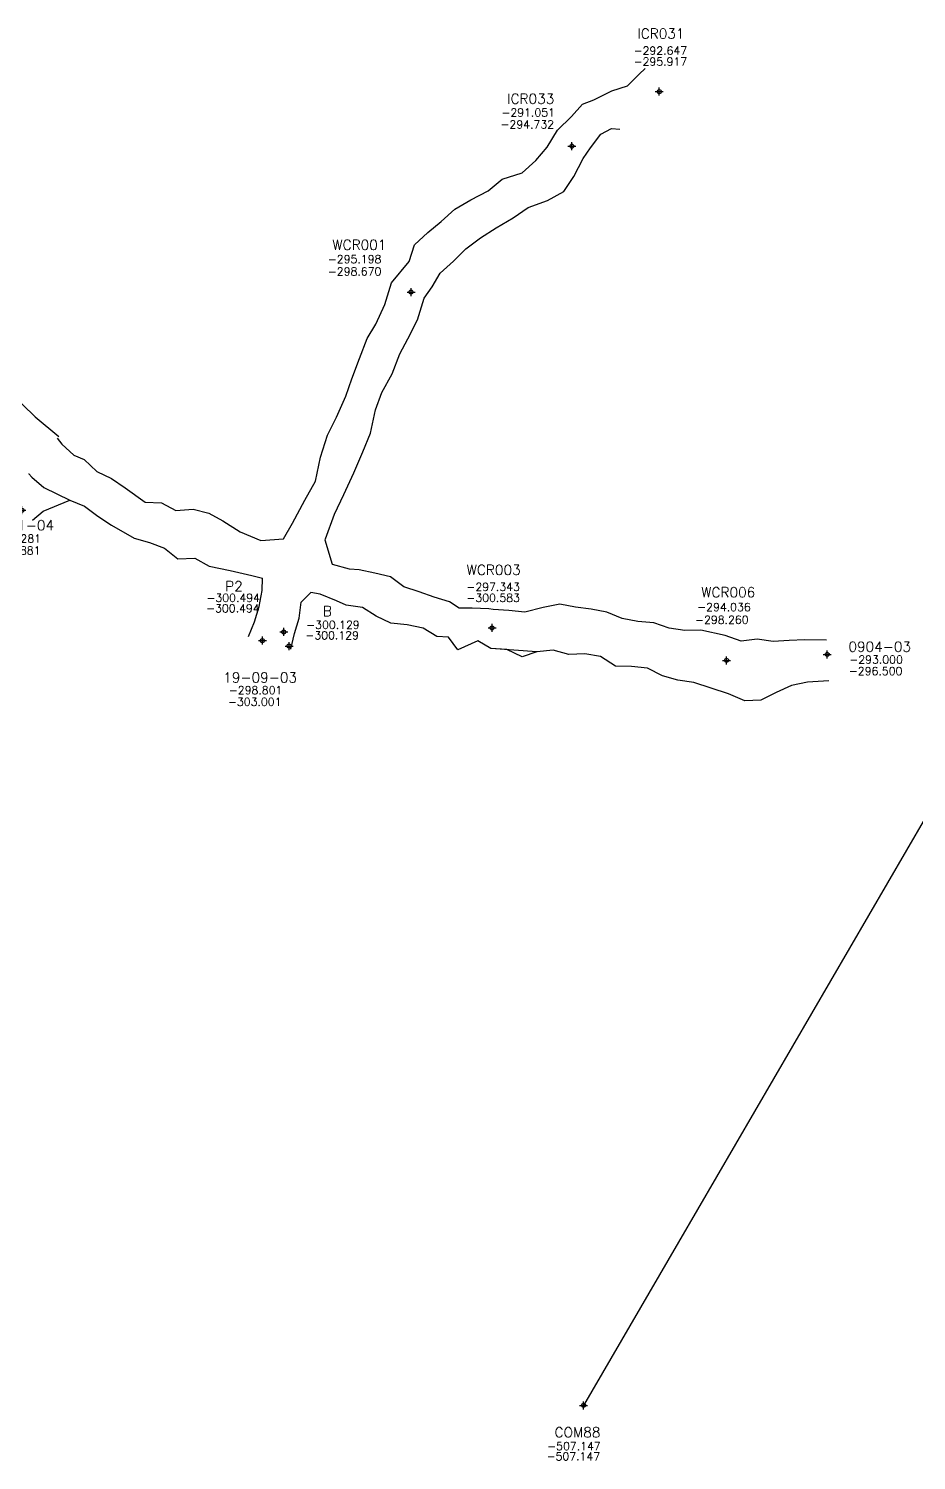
# Model space of a CAD drawing. Extents: x 9357 to 21428, y 9501 to 100038.
# Drawn here: x 12347.2 to 12458.2, y 9508.2 to 9687.2 of the extents above; entities that cross this region are included whole.
import ezdxf
from ezdxf.enums import TextEntityAlignment as Align

# ---------------------------------------------------------------- set-up
doc = ezdxf.new("R2010")
doc.units = 0
doc.header["$LTSCALE"] = 1.25
doc.header["$MEASUREMENT"] = 0
doc.header["$PDMODE"] = 34
doc.header["$PDSIZE"] = 0.5
doc.layers.get('0').update_dxf_attribs({"linetype": 'CONTINUOUS'})
for name, color, linetype in [('ABAJO', 7, 'CONTINUOUS'), ('ARRIBA', 7, 'CONTINUOUS'), ('F-320-6177-E-FIC', 7, 'CONTINUOUS'), ('F-320-6177-E-SCR', 7, 'CONTINUOUS'), ('F-320-6177-W-SCR', 7, 'CONTINUOUS'), ('R-320-6146-SW--FIC', 7, 'CONTINUOUS'), ('R-320-6146-SW-SCR', 7, 'CONTINUOUS'), ('RBM88', 1, 'CONTINUOUS'), ('SEC', 7, 'CONTINUOUS')]:
    doc.layers.add(name, color=color, linetype=linetype)
doc.styles.add('ROMAND', font='romand.shx')
doc.styles.add('ROMANS', font='romans')

# ---------------------------------------------------------------- blocks, each defined once
blk = doc.blocks.new('F2')
blk.add_point((0, 0))
at = {"style": 'ROMAND'}
for tag, height, p in [('NOMBRE', 1.25, (0.2, 6.62)), ('CIELO', 1, (0.14, 4.62)), ('PISO', 1, (0.14, 3.25))]:
    blk.add_attdef(tag, text='', height=height, dxfattribs=at).set_placement(p, align=Align.CENTER)
at = {"style": 'ROMANS', "flags": 1}
for tag, p in [('MINA', (-0.07, -3.26)), ('LOCALIZACION', (-0.07, -4.93)), ('ESTRUCTURA', (-0.07, -6.62)), ('NIVEL', (-0.07, -8.29)), ('OBRA', (-0.07, -10.12)), ('FECHA', (-0.07, -11.79)), ('ATRAS', (-0.07, -13.48)), ('TOPOGRAFO', (2.67, -15.3))]:
    blk.add_attdef(tag, text='', height=1.25, dxfattribs=at).set_placement(p, align=Align.CENTER)

msp = doc.modelspace()

# ---------------------------------------------------------------- linework, layer by layer
at = {"layer": 'ABAJO'}
for points in [[(12374.7, 9611.18, -303), (12375.46, 9613.03, -302.94), (12376.03, 9614.94, -302.48), (12376.41, 9616.91, -302.32), (12376.45, 9618.46, -302.22)], [(12379.98, 9609.61, -303), (12380.45, 9611.55, -302.94), (12381.02, 9613.46, -302.48), (12381.3, 9615.46, -302.32), (12382.49, 9616.67, -302.22)]]:
    msp.add_polyline3d(points, dxfattribs=at)
at = {"layer": 'ARRIBA'}
for points in [[(12374.7, 9611.18, -298.8), (12375.46, 9613.03, -298.74), (12376.03, 9614.94, -298.78), (12376.41, 9616.91, -298.92), (12376.45, 9618.46, -298.72)], [(12379.98, 9609.61, -298.8), (12380.45, 9611.55, -298.74), (12381.02, 9613.46, -298.78), (12381.3, 9615.46, -298.92), (12382.49, 9616.67, -298.72)]]:
    msp.add_polyline3d(points, dxfattribs=at)
at = {"layer": 'F-320-6177-E-SCR'}
for points in [[(12388.53, 9619.51, -298.37), (12388.53, 9619.51, -298.37), (12387.34, 9619.61, -298.75), (12385.19, 9620.17, -298.74), (12384.29, 9623.24, -298.83), (12384.34, 9623.39, -298.31)], [(12388.53, 9619.51, -302.17), (12388.53, 9619.51, -302.17), (12387.34, 9619.61, -301.95), (12385.19, 9620.17, -302.04), (12384.29, 9623.24, -302.13), (12384.34, 9623.39, -301.91)], [(12401.05, 9614.74, -297.34), (12399.84, 9615.51, -297.57), (12397.92, 9616.09, -298.5), (12396.04, 9616.78, -298.13), (12394.13, 9617.37, -297.67), (12392.46, 9618.62, -298.4), (12390.51, 9619.11, -298.13), (12388.53, 9619.51, -298.37)], [(12401.05, 9614.74, -301.94), (12399.84, 9615.51, -301.97), (12397.92, 9616.09, -302), (12396.04, 9616.78, -301.83), (12394.13, 9617.37, -302.07), (12392.46, 9618.62, -301.9), (12390.51, 9619.11, -302.13), (12388.53, 9619.51, -302.17)], [(12386.92, 9615.1, -302.17), (12386.92, 9615.1, -302.17), (12385.7, 9615.63, -301.95), (12383.67, 9616.47, -302.04), (12382.49, 9616.67, -302.22)], [(12386.92, 9615.1, -298.37), (12386.92, 9615.1, -298.37), (12385.7, 9615.63, -298.75), (12383.67, 9616.47, -298.74), (12382.49, 9616.67, -298.72)], [(12399.72, 9611.08, -297.34), (12398.26, 9611.18, -297.57), (12396.52, 9612.24, -298.5), (12394.54, 9612.64, -298.13), (12392.49, 9612.86, -297.67), (12390.68, 9613.73, -298.4), (12388.94, 9614.79, -298.13), (12386.92, 9615.1, -298.37)], [(12399.72, 9611.08, -301.94), (12398.26, 9611.18, -301.97), (12396.52, 9612.24, -302), (12394.54, 9612.64, -301.83), (12392.49, 9612.86, -302.07), (12390.68, 9613.73, -301.9), (12388.94, 9614.79, -302.13), (12386.92, 9615.1, -302.17)], [(12405.27, 9614.55, -297.34), (12404.75, 9614.62, -297.05), (12402.67, 9614.71, -297.17), (12401.05, 9614.74, -297.34)], [(12405.27, 9614.55, -300.69), (12404.75, 9614.62, -300.75), (12402.67, 9614.71, -300.97), (12401.05, 9614.74, -301.94)], [(12409.24, 9614.24, -296.78), (12407.26, 9614.45, -297.18), (12405.27, 9614.55, -297.34)], [(12409.24, 9614.24, -300.38), (12407.26, 9614.45, -300.58), (12405.27, 9614.55, -300.69)], [(12434.28, 9611.29, -294.04), (12431.27, 9611.97, -293.46), (12429.25, 9611.95, -293.82), (12427.28, 9612.22, -294.29), (12425.36, 9612.89, -294.55), (12423.37, 9613.06, -294.21), (12421.41, 9613.44, -295.38), (12419.5, 9614.21, -295.74), (12417.54, 9614.58, -295.9), (12415.57, 9614.85, -295.57), (12413.61, 9615.22, -295.63), (12411.54, 9614.81, -295.79), (12409.24, 9614.24, -296.78)], [(12434.28, 9611.29, -297.94), (12431.27, 9611.97, -298.46), (12429.25, 9611.95, -298.32), (12427.28, 9612.22, -298.39), (12425.36, 9612.89, -298.55), (12423.37, 9613.06, -298.61), (12421.41, 9613.44, -298.78), (12419.5, 9614.21, -298.94), (12417.54, 9614.58, -299.1), (12415.57, 9614.85, -299.57), (12413.61, 9615.22, -299.83), (12411.54, 9614.81, -300.19), (12409.24, 9614.24, -300.38)], [(12405, 9609.66, -297.34), (12403.37, 9610.65, -297.05), (12400.86, 9609.52, -297.17), (12399.72, 9611.08, -297.34)], [(12405, 9609.66, -300.69), (12403.37, 9610.65, -300.75), (12400.86, 9609.52, -300.97), (12399.72, 9611.08, -301.94)], [(12446.96, 9610.74, -293), (12444.27, 9610.78, -293.01), (12442.28, 9610.66, -292.73), (12440.3, 9610.55, -293.06), (12438.29, 9610.83, -293.28), (12436.31, 9610.61, -294.21), (12434.28, 9611.29, -294.04)], [(12446.96, 9610.74, -296.5), (12444.27, 9610.78, -296.81), (12442.28, 9610.66, -297.03), (12440.3, 9610.55, -297.26), (12438.29, 9610.83, -297.48), (12436.31, 9610.61, -297.71), (12434.28, 9611.29, -297.94)], [(12408.93, 9608.65, -300.38), (12406.99, 9609.55, -300.58), (12405, 9609.66, -300.69)], [(12434.72, 9604, -294.04), (12430.36, 9605.43, -293.46), (12428.39, 9605.71, -293.82), (12426.45, 9606.28, -294.29), (12424.58, 9607.24, -294.55), (12422.59, 9607.42, -294.21), (12420.58, 9607.49, -295.38), (12418.73, 9608.66, -295.74), (12416.77, 9609.03, -295.9), (12414.74, 9608.91, -295.57), (12412.81, 9609.48, -295.63), (12410.77, 9609.26, -295.79), (12405, 9609.66, -297.34)], [(12434.72, 9604, -297.94), (12430.36, 9605.43, -298.46), (12428.39, 9605.71, -298.32), (12426.45, 9606.28, -298.39), (12424.58, 9607.24, -298.55), (12422.59, 9607.42, -298.61), (12420.58, 9607.49, -298.78), (12418.73, 9608.66, -298.94), (12416.77, 9609.03, -299.1), (12414.74, 9608.91, -299.57), (12412.81, 9609.48, -299.83), (12410.77, 9609.26, -300.19), (12408.93, 9608.65, -300.38)], [(12447.26, 9605.65, -293), (12444.58, 9605.49, -293.01), (12442.61, 9605.07, -292.73), (12440.68, 9604.16, -293.06), (12438.74, 9603.24, -293.28), (12436.76, 9603.12, -294.21), (12434.72, 9604, -294.04)], [(12447.26, 9605.65, -296.5), (12444.58, 9605.49, -296.81), (12442.61, 9605.07, -297.03), (12440.68, 9604.16, -297.26), (12438.74, 9603.24, -297.48), (12436.76, 9603.12, -297.71), (12434.72, 9604, -297.94)]]:
    msp.add_polyline3d(points, dxfattribs=at)
at = {"layer": 'F-320-6177-W-SCR'}
for points in [[(12324.74, 9652.52, -298.15), (12328.58, 9652.77, -298.54), (12332.39, 9653.04, -298.13), (12336.8, 9651.67, -298.01), (12339.19, 9647.95, -297.99), (12342.09, 9645.23, -298.08), (12344.81, 9641.76, -298.56), (12348.04, 9638.65, -297.74), (12350.97, 9636.16, -298.63)], [(12324.74, 9652.52, -302.05), (12328.58, 9652.77, -302.04), (12332.39, 9653.04, -302.03), (12336.8, 9651.67, -302.01), (12339.19, 9647.95, -301.79), (12342.09, 9645.23, -301.78), (12344.81, 9641.76, -301.66), (12348.04, 9638.65, -301.74), (12350.97, 9636.16, -301.83)], [(12350.79, 9635.95, -302.12), (12351.38, 9635.21, -302.11), (12352.86, 9633.86, -302)], [(12350.79, 9635.95, -298.54), (12351.38, 9635.21, -298.81), (12352.86, 9633.86, -298.9)], [(12352.86, 9633.86, -298.9), (12354.17, 9633.32, -297.34), (12355.75, 9631.8, -297.56), (12357.56, 9630.93, -298.27), (12359.27, 9629.78, -297.98)], [(12352.86, 9633.86, -302), (12354.17, 9633.32, -301.94), (12355.75, 9631.8, -301.86), (12357.56, 9630.93, -301.87), (12359.27, 9629.78, -301.68)], [(12347.24, 9631.53, -302.12), (12347.59, 9631.09, -302.11), (12349.13, 9629.81, -302)], [(12347.24, 9631.53, -298.65), (12347.59, 9631.09, -298.81), (12349.13, 9629.81, -298.9)], [(12349.13, 9629.81, -298.9), (12352.34, 9628.24, -297.34), (12354.19, 9627.47, -297.56), (12355.86, 9626.23, -298.27), (12357.58, 9625.08, -297.98)], [(12349.13, 9629.81, -302), (12352.34, 9628.24, -301.94), (12354.19, 9627.47, -301.86), (12355.86, 9626.23, -301.87), (12357.58, 9625.08, -301.68)], [(12359.27, 9629.78, -297.98), (12361.78, 9627.99, -298.25), (12363.84, 9627.88, -298.41), (12365.63, 9626.91, -297.87), (12367.78, 9627.09, -297.73), (12369.72, 9626.6, -297.59), (12371.51, 9625.63, -297.55)], [(12359.27, 9629.78, -301.68), (12361.78, 9627.99, -301.75), (12363.84, 9627.88, -301.81), (12365.63, 9626.91, -301.67), (12367.78, 9627.09, -301.63), (12369.72, 9626.6, -301.79), (12371.51, 9625.63, -301.95)], [(12347.68, 9625.72, -298.28), (12349.02, 9626.84, -298.26), (12352.34, 9628.24, -297.34), (12352.34, 9628.24, -297.34)], [(12347.68, 9625.72, -301.88), (12349.02, 9626.84, -301.96), (12352.34, 9628.24, -301.94), (12352.34, 9628.24, -301.94)], [(12357.58, 9625.08, -297.98), (12360.4, 9623.49, -298.25), (12362.31, 9622.91, -298.41), (12364.2, 9622.23, -297.87), (12365.87, 9620.88, -297.73), (12367.99, 9620.96, -297.59), (12369.78, 9619.99, -297.55)], [(12357.58, 9625.08, -301.68), (12360.4, 9623.49, -301.75), (12362.31, 9622.91, -301.81), (12364.2, 9622.23, -301.67), (12365.87, 9620.88, -301.63), (12367.99, 9620.96, -301.79), (12369.78, 9619.99, -301.95)], [(12371.51, 9625.63, -297.55), (12373.65, 9624.27, -298.91), (12376.26, 9623.18, -298.89), (12379.09, 9623.37, -298.86), (12380.18, 9625.34, -298.31)], [(12371.51, 9625.63, -301.95), (12373.65, 9624.27, -301.91), (12376.26, 9623.18, -302.09), (12379.09, 9623.37, -302.06), (12380.18, 9625.34, -301.91)], [(12369.78, 9619.99, -297.55), (12372.39, 9619.43, -298.91), (12375.12, 9618.82, -298.89), (12376.45, 9618.46, -298.72)], [(12369.78, 9619.99, -301.95), (12372.39, 9619.43, -301.91), (12375.12, 9618.82, -302.09), (12376.45, 9618.46, -302.22)]]:
    msp.add_polyline3d(points, dxfattribs=at)
at = {"layer": 'R-320-6146-SW-SCR'}
for points in [[(12413.32, 9674.47, -291.05), (12415.07, 9676.17, -290.76), (12416.46, 9677.72, -291.01), (12417.89, 9678.26, -291.84), (12420.12, 9679.4, -291.7), (12422.09, 9680.02, -292.05), (12423.53, 9681.49, -292.59), (12424.28, 9682.19, -292.65)], [(12413.32, 9674.47, -294.85), (12415.07, 9676.17, -294.56), (12416.46, 9677.72, -294.51), (12417.89, 9678.26, -294.84), (12420.12, 9679.4, -295.2), (12422.09, 9680.02, -295.55), (12423.53, 9681.49, -295.79), (12424.28, 9682.19, -295.92)], [(12392.58, 9655.37, -295.2), (12394.78, 9658.06, -295.03), (12395.44, 9660.14, -294.87), (12397.12, 9661.67, -294.45), (12398.8, 9663.06, -294.04), (12400.49, 9664.59, -293.72), (12402.51, 9665.75, -293), (12404.67, 9666.9, -292.27), (12406.43, 9668.36, -291.75), (12408.93, 9669.14, -291.72), (12410.61, 9670.67, -291.6), (12412.03, 9672.36, -290.69), (12413.32, 9674.47, -291.05)], [(12392.58, 9655.37, -298.67), (12394.78, 9658.06, -298.33), (12395.44, 9660.14, -298.07), (12397.12, 9661.67, -297.75), (12398.8, 9663.06, -297.44), (12400.49, 9664.59, -297.02), (12402.51, 9665.75, -296.7), (12404.67, 9666.9, -296.27), (12406.43, 9668.36, -295.85), (12408.93, 9669.14, -295.52), (12410.61, 9670.67, -295.3), (12412.03, 9672.36, -295.09), (12413.32, 9674.47, -294.85)], [(12416.54, 9670.92, -291.05), (12417.48, 9672.25, -290.76), (12418.76, 9673.98, -291.01), (12420.09, 9674.68, -291.84), (12421.12, 9674.6, -292.48)], [(12416.54, 9670.92, -294.85), (12417.48, 9672.25, -294.56), (12418.76, 9673.98, -294.51), (12420.09, 9674.68, -294.84), (12421.12, 9674.6, -294.63)], [(12396.65, 9653.46, -295.2), (12397.67, 9654.87, -295.03), (12398.66, 9656.58, -294.87), (12400.35, 9658.11, -294.45), (12401.89, 9659.65, -294.04), (12403.71, 9661.03, -293.72), (12405.67, 9662.27, -293), (12407.77, 9663.5, -292.27), (12409.65, 9664.8, -291.75), (12412.09, 9665.66, -291.72), (12414.11, 9666.82, -291.6), (12415.39, 9668.66, -290.69), (12416.54, 9670.92, -291.05)], [(12396.65, 9653.46, -298.67), (12397.67, 9654.87, -298.33), (12398.66, 9656.58, -298.07), (12400.35, 9658.11, -297.75), (12401.89, 9659.65, -297.44), (12403.71, 9661.03, -297.02), (12405.67, 9662.27, -296.7), (12407.77, 9663.5, -296.27), (12409.65, 9664.8, -295.85), (12412.09, 9665.66, -295.52), (12414.11, 9666.82, -295.3), (12415.39, 9668.66, -295.09), (12416.54, 9670.92, -294.85)], [(12380.18, 9625.34, -298.31), (12381.75, 9628.23, -298.1), (12383.07, 9630.58, -297.75), (12383.7, 9633.58, -297.47), (12384.56, 9636.35, -297.4), (12385.71, 9638.58, -297.07), (12386.85, 9641.24, -296.9), (12387.63, 9643.39, -296.48), (12388.59, 9645.91, -295.93), (12389.55, 9648.43, -295.48), (12390.62, 9650.24, -295.28), (12391.76, 9652.68, -295.13), (12392.58, 9655.37, -295.2)], [(12380.18, 9625.34, -301.91), (12381.75, 9628.23, -301.7), (12383.07, 9630.58, -301.55), (12383.7, 9633.58, -301.37), (12384.56, 9636.35, -301), (12385.71, 9638.58, -300.67), (12386.85, 9641.24, -300.4), (12387.63, 9643.39, -300.18), (12388.59, 9645.91, -299.83), (12389.55, 9648.43, -299.58), (12390.62, 9650.24, -299.08), (12391.76, 9652.68, -298.83), (12392.58, 9655.37, -298.67)], [(12384.34, 9623.39, -298.31), (12385.47, 9626.49, -298.1), (12386.6, 9628.93, -297.75), (12387.87, 9631.63, -297.47), (12389, 9634.27, -297.4), (12389.97, 9636.59, -297.07), (12390.56, 9639.5, -296.9), (12391.35, 9641.66, -296.48), (12392.67, 9644.01, -295.93), (12393.63, 9646.53, -295.48), (12394.6, 9648.38, -295.28), (12395.83, 9650.77, -295.13), (12396.65, 9653.46, -295.2)], [(12384.34, 9623.39, -301.91), (12385.47, 9626.49, -301.7), (12386.6, 9628.93, -301.55), (12387.87, 9631.63, -301.37), (12389, 9634.27, -301), (12389.97, 9636.59, -300.67), (12390.56, 9639.5, -300.4), (12391.35, 9641.66, -300.18), (12392.67, 9644.01, -299.83), (12393.63, 9646.53, -299.58), (12394.6, 9648.38, -299.08), (12395.83, 9650.77, -298.83), (12396.65, 9653.46, -298.67)]]:
    msp.add_polyline3d(points, dxfattribs=at)
at = {"layer": 'RBM88'}
msp.add_polyline3d([(12499.72, 9657.96, -242.08), (12416.59, 9515.07, -507.15)], dxfattribs=at)
at = {"layer": 'SEC'}
msp.add_polyline3d([(12347.21, 9631.48, -302.03), (12347.25, 9631.52, -302.03)], dxfattribs=at)

# ---------------------------------------------------------------- block references
ref = msp.add_blockref('F2', (12379.11, 9611.75, -300.49))
ref.add_attrib('NOMBRE', 'P2', dxfattribs={"height": 1.25, "style": 'ROMAND'}).set_placement((12372.88, 9616.83, -300.49), align=Align.CENTER)
ref.add_attrib('CIELO', '-300.494', dxfattribs={"height": 1, "style": 'ROMAND'}).set_placement((12372.79, 9615.51, -300.49), align=Align.CENTER)
ref.add_attrib('PISO', '-300.494', dxfattribs={"height": 1, "style": 'ROMAND'}).set_placement((12372.75, 9614.2, -300.49), align=Align.CENTER)
ref = msp.add_blockref('F2', (12379.77, 9609.99, -300.13))
ref.add_attrib('NOMBRE', 'B', dxfattribs={"height": 1.25, "style": 'ROMAND'}).set_placement((12384.56, 9613.74, -300.13), align=Align.CENTER)
ref.add_attrib('CIELO', '-300.129', dxfattribs={"height": 1, "style": 'ROMAND'}).set_placement((12385.26, 9612.14, -300.13), align=Align.CENTER)
ref.add_attrib('PISO', '-300.129', dxfattribs={"height": 1, "style": 'ROMAND'}).set_placement((12385.16, 9610.82, -300.13), align=Align.CENTER)
at = {"layer": 'F-320-6177-E-FIC'}
ref = msp.add_blockref('F2', (12346.38, 9626.96, -298.28), dxfattribs=at)
ref.add_attrib('NOMBRE', '04-11-04', dxfattribs={"layer": '0', "height": 1.25, "style": 'ROMAND'}).set_placement((12345.78, 9624.45, -298.28), align=Align.CENTER)
ref.add_attrib('CIELO', '-298.281', dxfattribs={"layer": '0', "height": 1, "style": 'ROMAND'}).set_placement((12345.42, 9622.91, -298.28), align=Align.CENTER)
ref.add_attrib('PISO', '-301.881', dxfattribs={"layer": '0', "height": 1, "style": 'ROMAND'}).set_placement((12345.35, 9621.43, -298.28), align=Align.CENTER)
msp.add_blockref('F2', (12405.15, 9612.26, -297.34), dxfattribs=at).add_auto_attribs({'NOMBRE': 'WCR003', 'CIELO': '-297.343', 'PISO': '-300.583'})
ref = msp.add_blockref('F2', (12434.47, 9608.2, -294.04), dxfattribs=at)
ref.add_attrib('NOMBRE', 'WCR006', dxfattribs={"layer": '0', "height": 1.25, "style": 'ROMAND'}).set_placement((12434.68, 9616.08, -294.04), align=Align.CENTER)
ref.add_attrib('CIELO', '-294.036', dxfattribs={"layer": '0', "height": 1, "style": 'ROMAND'}).set_placement((12434.15, 9614.36, -294.04), align=Align.CENTER)
ref.add_attrib('PISO', '-298.260', dxfattribs={"layer": '0', "height": 1, "style": 'ROMAND'}).set_placement((12433.88, 9612.77, -294.04), align=Align.CENTER)
ref = msp.add_blockref('F2', (12447.06, 9608.94, -293), dxfattribs=at)
ref.add_attrib('NOMBRE', '0904-03', dxfattribs={"layer": '0', "height": 1.25, "style": 'ROMAND'}).set_placement((12453.62, 9609.28, -293), align=Align.CENTER)
ref.add_attrib('CIELO', '-293.000', dxfattribs={"layer": '0', "height": 1, "style": 'ROMAND'}).set_placement((12453.17, 9607.79, -293), align=Align.CENTER)
ref.add_attrib('PISO', '-296.500', dxfattribs={"layer": '0', "height": 1, "style": 'ROMAND'}).set_placement((12453.11, 9606.36, -293), align=Align.CENTER)
at = {"layer": 'R-320-6146-SW--FIC'}
msp.add_blockref('F2', (12426.06, 9679.29, -292.65), dxfattribs=at).add_auto_attribs({'NOMBRE': 'ICR031', 'CIELO': '-292.647', 'PISO': '-295.917'})
ref = msp.add_blockref('F2', (12415.13, 9672.47, -291.05), dxfattribs=at)
ref.add_attrib('NOMBRE', 'ICR033', dxfattribs={"layer": '0', "height": 1.25, "style": 'ROMAND'}).set_placement((12409.99, 9677.77, -291.05), align=Align.CENTER)
ref.add_attrib('CIELO', '-291.051', dxfattribs={"layer": '0', "height": 1, "style": 'ROMAND'}).set_placement((12409.67, 9676.18, -291.05), align=Align.CENTER)
ref.add_attrib('PISO', '-294.732', dxfattribs={"layer": '0', "height": 1, "style": 'ROMAND'}).set_placement((12409.56, 9674.69, -291.05), align=Align.CENTER)
ref = msp.add_blockref('F2', (12395.02, 9654.23, -295.2), dxfattribs=at)
ref.add_attrib('NOMBRE', 'WCR001', dxfattribs={"layer": '0', "height": 1.25, "style": 'ROMAND'}).set_placement((12388.56, 9659.51, -295.2), align=Align.CENTER)
ref.add_attrib('CIELO', '-295.198', dxfattribs={"layer": '0', "height": 1, "style": 'ROMAND'}).set_placement((12387.97, 9657.85, -295.2), align=Align.CENTER)
ref.add_attrib('PISO', '-298.670', dxfattribs={"layer": '0', "height": 1, "style": 'ROMAND'}).set_placement((12387.97, 9656.31, -295.2), align=Align.CENTER)
ref = msp.add_blockref('F2', (12376.43, 9610.66, -298.8), dxfattribs=at)
ref.add_attrib('NOMBRE', '19-09-03', dxfattribs={"layer": '0', "height": 1.25, "style": 'ROMAND'}).set_placement((12376.15, 9605.43, -298.8), align=Align.CENTER)
ref.add_attrib('CIELO', '-298.801', dxfattribs={"layer": '0', "height": 1, "style": 'ROMAND'}).set_placement((12375.59, 9603.97, -298.8), align=Align.CENTER)
ref.add_attrib('PISO', '-303.001', dxfattribs={"layer": '0', "height": 1, "style": 'ROMAND'}).set_placement((12375.48, 9602.51, -298.8), align=Align.CENTER)
at = {"layer": 'RBM88'}
ref = msp.add_blockref('F2', (12416.59, 9515.07, -507.15), dxfattribs=at)
ref.add_attrib('NOMBRE', 'COM88', dxfattribs={"layer": '0', "height": 1.25, "style": 'ROMAND'}).set_placement((12415.83, 9511.08, -507.15), align=Align.CENTER)
ref.add_attrib('CIELO', '-507.147', dxfattribs={"layer": '0', "height": 1, "style": 'ROMAND'}).set_placement((12415.39, 9509.48, -507.15), align=Align.CENTER)
ref.add_attrib('PISO', '-507.147', dxfattribs={"layer": '0', "height": 1, "style": 'ROMAND'}).set_placement((12415.32, 9508.2, -507.15), align=Align.CENTER)

doc.saveas('drawing.dxf')
